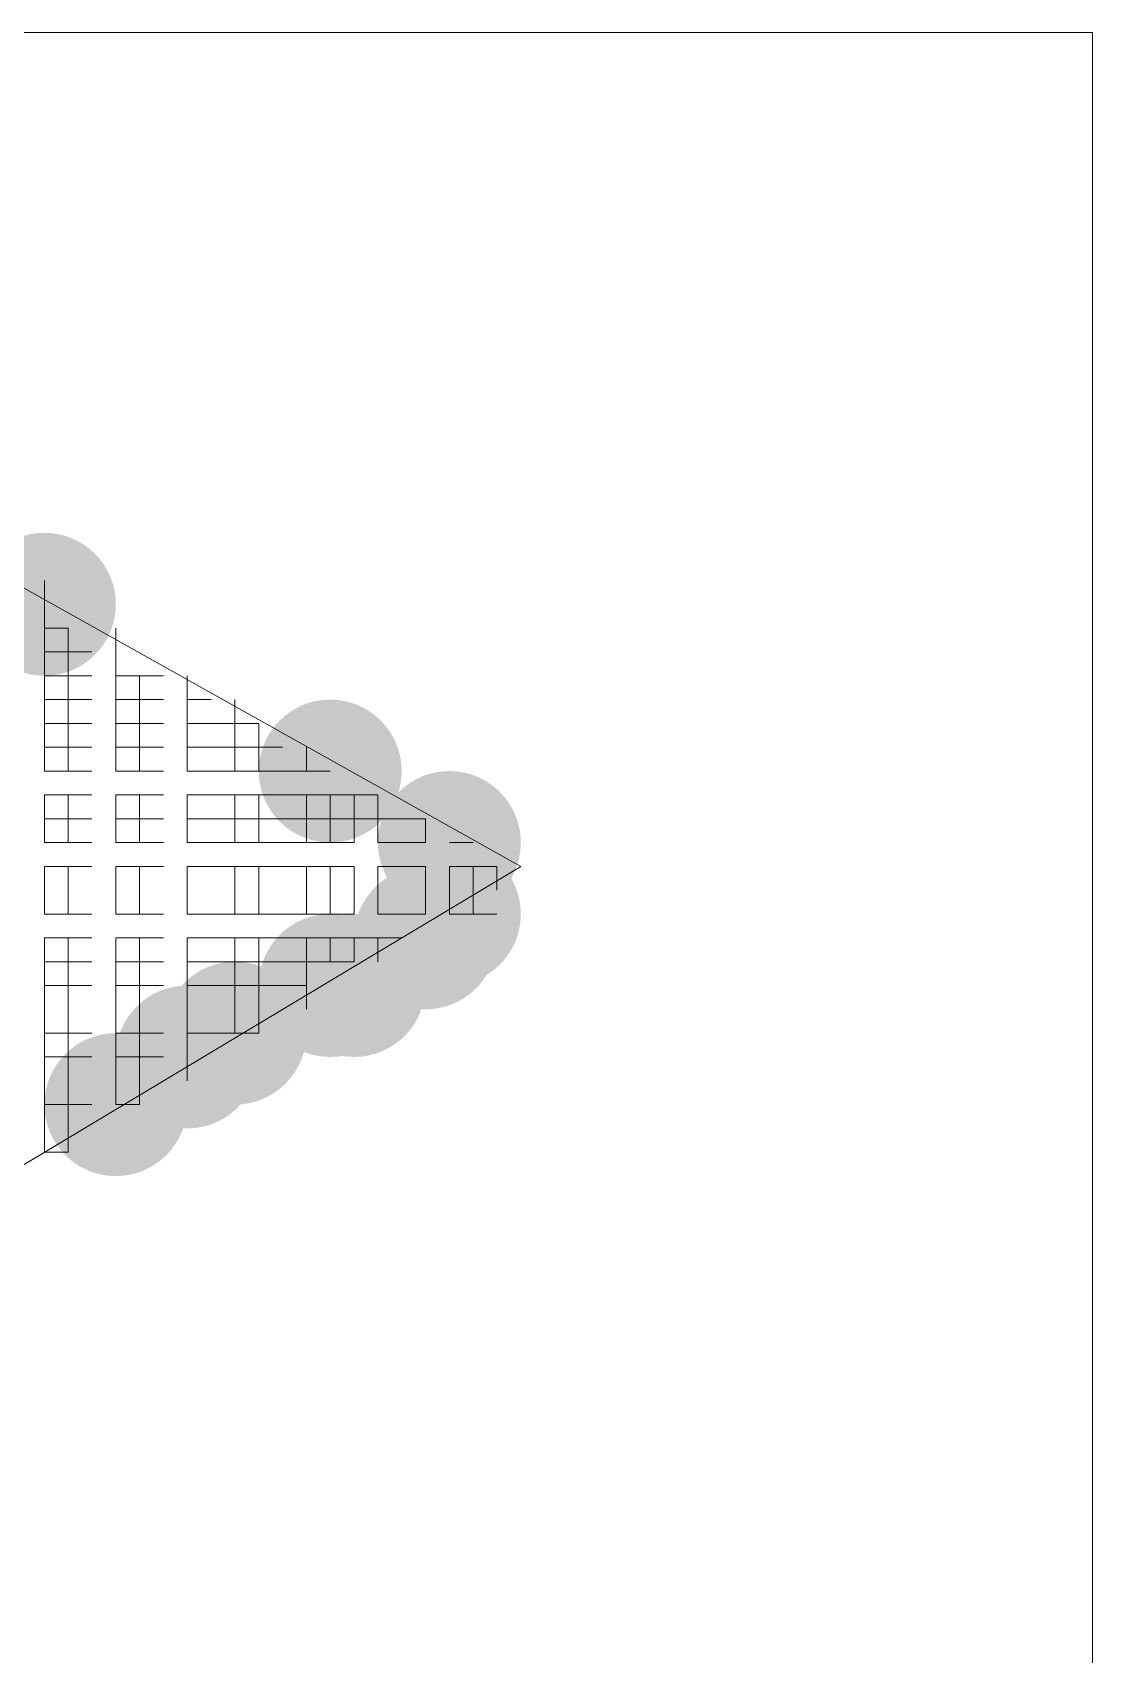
# Model space of a CAD drawing. Header units: millimetres. Extents: x 0 to 420, y 0 to 297.
# Drawn here: x 12.806 to 14.69, y 40.594 to 43.476 of the extents above; entities that cross this region are included whole.
import ezdxf

# ---------------------------------------------------------------- set-up
doc = ezdxf.new("R2010")
doc.units = ezdxf.units.MM

msp = doc.modelspace()

# ---------------------------------------------------------------- hatches: boundary and pattern name
h = msp.add_hatch(color=92)
edge = h.paths.add_edge_path(flags=0)
edge.add_arc((12.827, 42.460333), 0.127, 0, 360)
h = msp.add_hatch(color=92)
edge = h.paths.add_edge_path(flags=0)
edge.add_arc((13.335, 42.164), 0.127, 0, 360)
h = msp.add_hatch(color=92)
edge = h.paths.add_edge_path(flags=0)
edge.add_arc((13.546667, 42.037), 0.127, 0, 360)
h = msp.add_hatch(color=92)
edge = h.paths.add_edge_path(flags=0)
edge.add_arc((13.546667, 41.91), 0.127, 0, 360)
h = msp.add_hatch(color=92)
edge = h.paths.add_edge_path(flags=0)
edge.add_arc((13.504333, 41.867667), 0.127, 0, 360)
h = msp.add_hatch(color=92)
edge = h.paths.add_edge_path(flags=0)
edge.add_arc((13.335, 41.783), 0.127, 0, 360)
h = msp.add_hatch(color=92)
edge = h.paths.add_edge_path(flags=0)
edge.add_arc((13.377333, 41.783), 0.127, 0, 360)
h = msp.add_hatch(color=92)
edge = h.paths.add_edge_path(flags=0)
edge.add_arc((13.165667, 41.698333), 0.127, 0, 360)
h = msp.add_hatch(color=92)
edge = h.paths.add_edge_path(flags=0)
edge.add_arc((13.081, 41.656), 0.127, 0, 360)
h = msp.add_hatch(color=92)
edge = h.paths.add_edge_path(flags=0)
edge.add_arc((12.954, 41.571333), 0.127, 0, 360)

# ---------------------------------------------------------------- linework, layer by layer
at = {"color": 92, "lineweight": 0}
for points in [[(9.736667, 40.386), (9.736667, 43.476333), (14.689667, 43.476333), (14.689667, 40.386)], [(13.673667, 41.994667), (11.557, 43.18), (11.557, 40.724667)], [(12.827, 41.867667), (12.827, 41.698333), (12.827, 41.571333), (12.827, 41.486667), (12.827, 41.571333), (12.827, 41.698333)], [(12.954, 41.867667), (12.954, 41.698333), (12.954, 41.571333), (12.954, 41.698333)]]:
    msp.add_lwpolyline(points, close=True, dxfattribs=at)
for points in [[(12.827, 42.502667), (12.827, 42.460333), (12.827, 42.418), (12.869333, 42.418)], [(12.827, 42.164), (12.827, 42.206333), (12.827, 42.248667), (12.827, 42.291), (12.827, 42.333333), (12.827, 42.375667), (12.827, 42.418), (12.827, 42.460333)], [(12.827, 42.418), (12.827, 42.375667), (12.827, 42.333333), (12.827, 42.291), (12.869333, 42.291), (12.911667, 42.291)], [(12.869333, 42.164), (12.869333, 42.206333), (12.869333, 42.248667), (12.869333, 42.291), (12.869333, 42.333333), (12.869333, 42.375667), (12.869333, 42.418)], [(12.954, 42.418), (12.954, 42.375667), (12.954, 42.333333), (12.954, 42.291), (12.996333, 42.291), (13.038667, 42.291)], [(12.827, 42.375667), (12.869333, 42.375667), (12.911667, 42.375667)], [(12.954, 42.375667), (12.954, 42.333333), (12.954, 42.291)], [(12.827, 42.333333), (12.869333, 42.333333), (12.911667, 42.333333)], [(12.954, 42.333333), (12.996333, 42.333333), (13.038667, 42.333333)], [(12.996333, 42.164), (12.996333, 42.206333), (12.996333, 42.248667), (12.996333, 42.291), (12.996333, 42.333333)], [(13.081, 42.333333), (13.081, 42.291), (13.123333, 42.291)], [(12.827, 42.291), (12.827, 42.248667), (12.827, 42.206333), (12.827, 42.164), (12.869333, 42.164), (12.911667, 42.164)], [(12.954, 42.291), (12.954, 42.248667), (12.954, 42.206333), (12.954, 42.164), (12.996333, 42.164), (13.038667, 42.164)], [(12.954, 42.164), (12.954, 42.206333), (12.954, 42.248667), (12.954, 42.291)], [(13.081, 42.164), (13.081, 42.206333), (13.081, 42.248667), (13.081, 42.291)], [(13.081, 42.164), (13.081, 42.206333), (13.081, 42.248667), (13.081, 42.291)], [(13.165667, 42.164), (13.165667, 42.206333), (13.165667, 42.248667), (13.165667, 42.291)], [(12.827, 42.248667), (12.869333, 42.248667), (12.911667, 42.248667)], [(12.954, 42.248667), (12.996333, 42.248667), (13.038667, 42.248667)], [(13.081, 42.248667), (13.208, 42.248667)], [(13.208, 42.164), (13.208, 42.206333), (13.208, 42.248667)], [(12.827, 42.206333), (12.869333, 42.206333), (12.911667, 42.206333)], [(12.954, 42.206333), (12.996333, 42.206333), (13.038667, 42.206333)], [(13.081, 42.206333), (13.208, 42.206333), (13.250333, 42.206333)], [(13.208, 42.164), (13.208, 42.206333)], [(13.292667, 42.164), (13.292667, 42.206333)], [(13.081, 42.164), (13.208, 42.164), (13.335, 42.164)], [(12.827, 42.121667), (12.869333, 42.121667), (12.911667, 42.121667)], [(12.827, 42.121667), (12.827, 42.079333), (12.827, 42.037), (12.869333, 42.037), (12.911667, 42.037)], [(12.827, 42.037), (12.827, 42.079333), (12.827, 42.121667)], [(12.869333, 42.037), (12.869333, 42.079333), (12.869333, 42.121667)], [(12.954, 42.121667), (12.996333, 42.121667), (13.038667, 42.121667)], [(12.954, 42.121667), (12.954, 42.079333), (12.954, 42.037), (12.996333, 42.037), (13.038667, 42.037)], [(12.954, 42.037), (12.954, 42.079333), (12.954, 42.121667)], [(12.996333, 42.037), (12.996333, 42.079333), (12.996333, 42.121667)], [(13.081, 42.121667), (13.208, 42.121667), (13.377333, 42.121667), (13.419667, 42.121667)], [(13.081, 42.037), (13.081, 42.079333), (13.081, 42.121667)], [(13.081, 42.037), (13.081, 42.079333), (13.081, 42.121667)], [(13.165667, 42.037), (13.165667, 42.079333), (13.165667, 42.121667)], [(13.208, 42.037), (13.208, 42.079333), (13.208, 42.121667)], [(13.208, 42.037), (13.208, 42.079333), (13.208, 42.121667)], [(13.292667, 42.037), (13.292667, 42.079333), (13.292667, 42.121667)], [(13.335, 42.037), (13.335, 42.079333), (13.335, 42.121667)], [(13.377333, 42.037), (13.377333, 42.079333), (13.377333, 42.121667)], [(13.419667, 42.121667), (13.419667, 42.079333), (13.419667, 42.037), (13.504333, 42.037)], [(12.827, 42.079333), (12.869333, 42.079333), (12.911667, 42.079333)], [(12.954, 42.079333), (12.996333, 42.079333), (13.038667, 42.079333)], [(13.081, 42.079333), (13.208, 42.079333), (13.377333, 42.079333), (13.419667, 42.079333), (13.504333, 42.079333)], [(13.419667, 42.037), (13.419667, 42.079333)], [(13.504333, 42.037), (13.504333, 42.079333)], [(13.081, 42.037), (13.208, 42.037), (13.377333, 42.037)], [(13.546667, 42.037), (13.589, 42.037)], [(12.827, 41.994667), (12.869333, 41.994667), (12.911667, 41.994667)], [(12.827, 41.994667), (12.827, 41.91), (12.869333, 41.91), (12.911667, 41.91)], [(12.827, 41.91), (12.827, 41.994667)], [(12.869333, 41.91), (12.869333, 41.994667)], [(12.954, 41.994667), (12.996333, 41.994667), (13.038667, 41.994667)], [(12.954, 41.994667), (12.954, 41.91), (12.996333, 41.91), (13.038667, 41.91)], [(12.954, 41.91), (12.954, 41.994667)], [(12.996333, 41.91), (12.996333, 41.994667)], [(13.081, 41.994667), (13.208, 41.994667), (13.377333, 41.994667)], [(13.081, 41.91), (13.081, 41.994667)], [(13.081, 41.91), (13.081, 41.994667)], [(13.165667, 41.91), (13.165667, 41.994667)], [(13.208, 41.91), (13.208, 41.994667)], [(13.208, 41.91), (13.208, 41.994667)], [(13.292667, 41.91), (13.292667, 41.994667)], [(13.335, 41.91), (13.335, 41.994667)], [(13.377333, 41.91), (13.377333, 41.994667)], [(13.419667, 41.994667), (13.504333, 41.994667)], [(13.419667, 41.994667), (13.419667, 41.91), (13.504333, 41.91)], [(13.419667, 41.91), (13.419667, 41.994667)], [(13.504333, 41.91), (13.504333, 41.994667)], [(13.546667, 41.994667), (13.589, 41.994667), (13.631333, 41.994667)], [(13.546667, 41.91), (13.546667, 41.994667)], [(13.589, 41.91), (13.589, 41.994667)], [(13.631333, 41.952333), (13.631333, 41.994667)], [(12.827, 41.91), (12.869333, 41.91), (12.911667, 41.91)], [(12.954, 41.91), (12.996333, 41.91), (13.038667, 41.91)], [(13.081, 41.91), (13.208, 41.91), (13.377333, 41.91)], [(13.081, 41.91), (13.208, 41.91), (13.377333, 41.91)], [(13.419667, 41.91), (13.504333, 41.91)], [(13.546667, 41.91), (13.589, 41.91), (13.631333, 41.91)], [(12.827, 41.867667), (12.869333, 41.867667), (12.911667, 41.867667)], [(12.869333, 41.486667), (12.869333, 41.571333), (12.869333, 41.698333), (12.869333, 41.867667)], [(12.954, 41.867667), (12.996333, 41.867667), (13.038667, 41.867667)], [(12.996333, 41.571333), (12.996333, 41.698333), (12.996333, 41.867667)], [(13.081, 41.867667), (13.208, 41.867667), (13.377333, 41.867667), (13.419667, 41.867667), (13.462, 41.867667)], [(13.081, 41.698333), (13.208, 41.698333), (13.208, 41.867667)], [(13.081, 41.613667), (13.081, 41.698333), (13.081, 41.867667)], [(13.081, 41.656), (13.081, 41.698333), (13.081, 41.867667)], [(13.165667, 41.698333), (13.165667, 41.867667)], [(13.208, 41.698333), (13.208, 41.867667)], [(13.292667, 41.740667), (13.292667, 41.867667)], [(13.335, 41.825333), (13.335, 41.867667)], [(13.377333, 41.825333), (13.377333, 41.867667)], [(13.419667, 41.825333), (13.419667, 41.867667)], [(12.827, 41.825333), (12.869333, 41.825333), (12.911667, 41.825333)], [(12.954, 41.825333), (12.996333, 41.825333), (13.038667, 41.825333)], [(13.081, 41.825333), (13.208, 41.825333), (13.377333, 41.825333)], [(12.827, 41.783), (12.869333, 41.783), (12.911667, 41.783)], [(12.954, 41.783), (12.996333, 41.783), (13.038667, 41.783)], [(13.081, 41.783), (13.208, 41.783), (13.292667, 41.783)], [(12.827, 41.698333), (12.869333, 41.698333), (12.911667, 41.698333)], [(12.827, 41.698333), (12.869333, 41.698333), (12.911667, 41.698333)], [(12.954, 41.698333), (12.996333, 41.698333), (13.038667, 41.698333)], [(12.954, 41.698333), (12.996333, 41.698333), (13.038667, 41.698333)], [(13.081, 41.698333), (13.123333, 41.698333)], [(12.827, 41.656), (12.869333, 41.656), (12.911667, 41.656)], [(12.954, 41.656), (12.996333, 41.656), (13.038667, 41.656)], [(12.827, 41.571333), (12.869333, 41.571333), (12.911667, 41.571333)], [(12.827, 41.571333), (12.869333, 41.571333), (12.911667, 41.571333)], [(12.954, 41.571333), (12.996333, 41.571333)], [(12.827, 41.486667), (12.869333, 41.486667)]]:
    msp.add_lwpolyline(points, dxfattribs=at)

doc.saveas('drawing.dxf')
